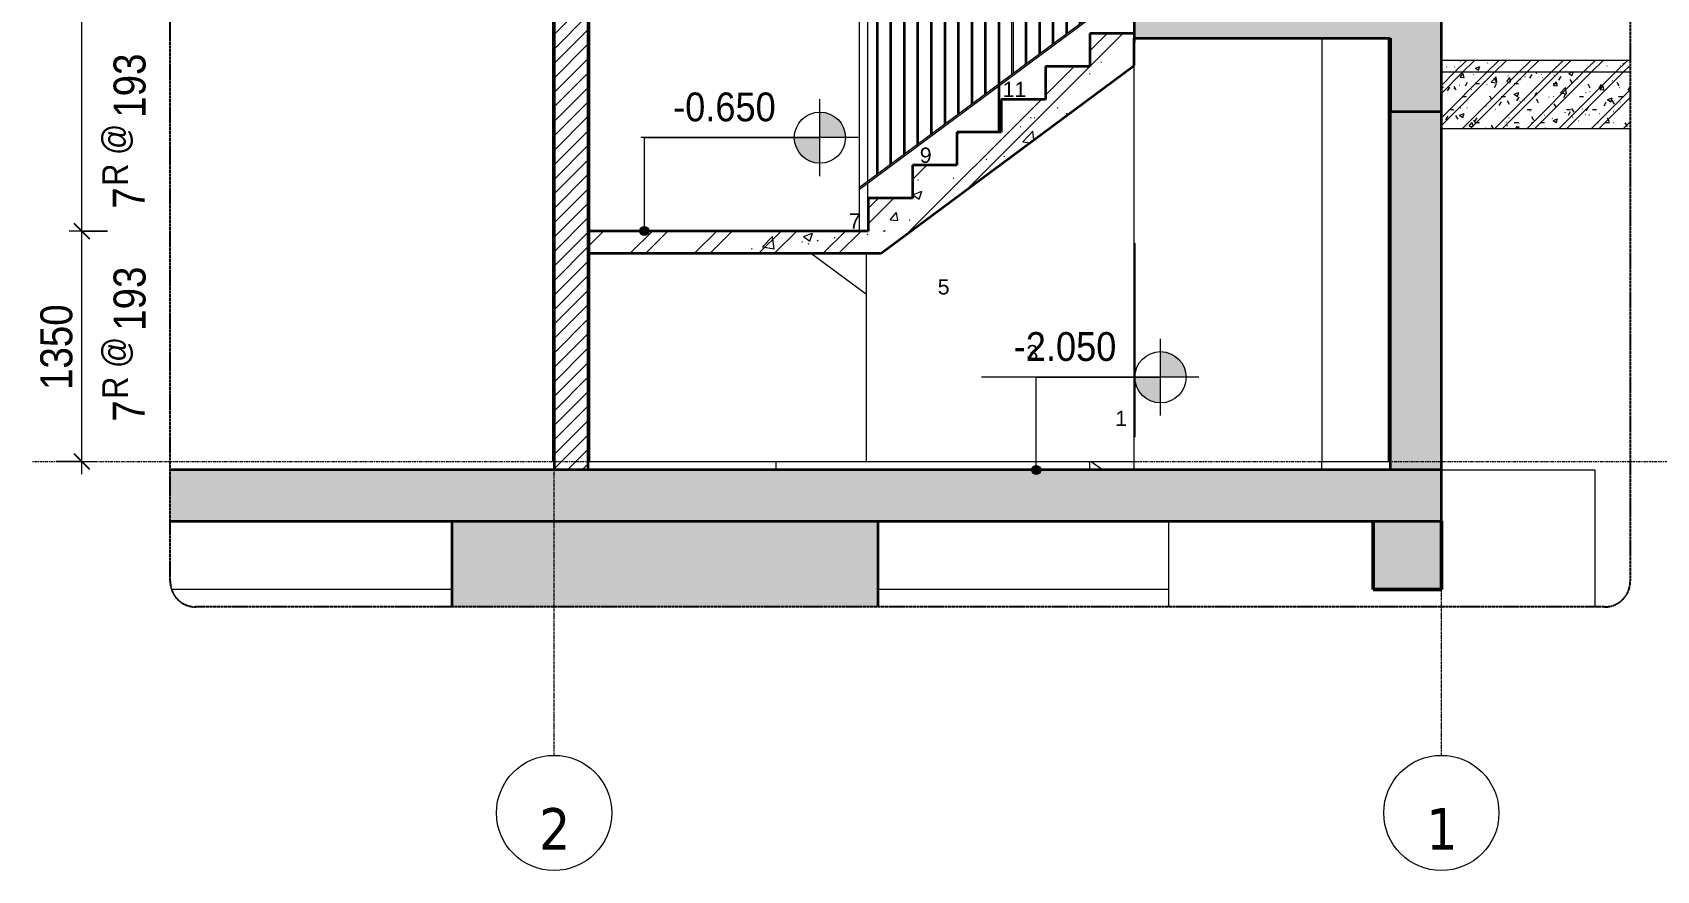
# Model space of a CAD drawing. Header units: millimetres. Extents: x 31919 to 91448, y -42770 to 34550.
# Drawn here: x 76053 to 85571, y -4398 to 514 of the extents above; entities that cross this region are included whole.
import ezdxf

# ---------------------------------------------------------------- set-up
doc = ezdxf.new("R2010")
doc.units = ezdxf.units.MM
for name, pattern in [('Centre', [31.75, 6.35, -4.7625, 15.875, -4.7625]), ('Grid Line', [22.225, 12.7, -3.175, 3.175, -3.175]), ('Hidden', [7.14375, 4.7625, -2.38125])]:
    doc.linetypes.add(name, pattern=pattern)
for name, color, linetype, lineweight in [('0-3', 10, 'Continuous', 5), ('A-ANNO-DIMS', 211, 'Continuous', 9), ('A-ANNO-DIMS-75', 211, 'Continuous', 9), ('A-DETL-GENF', 92, 'Continuous', 18), ('A-DETL-GENF-2', 254, 'Continuous', 18), ('A-DETL-GENF-3', 92, 'Hidden', 25), ('A-DETL-MEDM', 33, 'Continuous', 35), ('A-FLOR-FNSH-2', 250, 'Continuous', 18), ('A-FLOR-HRAL', 11, 'Continuous', 18), ('A-FLOR-LEVL-2', 51, 'Centre', 9), ('A-FLOR-MCUT', 51, 'Continuous', 18), ('A-FLOR-PATT-2', 8, 'Continuous', 18), ('A-WALL', 113, 'Continuous', 18), ('A-WALL-2', 7, 'Continuous', 35), ('A-WALL-FNSH-1', 250, 'Continuous', 18), ('A-WALL-PATT-1', 111, 'Continuous', 18), ('A-WALL-PATT-3', 250, 'Continuous', 18), ('G-ANNO-DIMS', 111, 'Continuous', 9), ('S-BEAM-1', 43, 'Continuous', 5), ('S-BEAM-2', 10, 'Continuous', 50), ('S-BEAM-3', 250, 'Continuous', 18), ('S-COLS-6', 250, 'Continuous', 18), ('S-FNDN-1', 43, 'Continuous', 5), ('S-FNDN-2', 250, 'Continuous', 18), ('S-FNDN-3', 7, 'Continuous', 35), ('S-GRID-1', 1, 'Grid Line', 9), ('S-GRID-IDEN', 1, 'Continuous', 9), ('S-STRS', 31, 'Continuous', 18), ('S-STRS-1', 253, 'Continuous', 18), ('S-STRS-2', 31, 'Continuous', 35), ('S-STRS-ANNO', 31, 'Continuous', 18), ('S-STRS-IDEN-1', 31, 'Continuous', 9)]:
    doc.layers.add(name, color=color, linetype=linetype, lineweight=lineweight)
doc.styles.add('Arial_1', font='arial.ttf', dxfattribs={"height": 89.295})
doc.styles.add('Arial_4', font='arial.ttf', dxfattribs={"width": 0.9, "height": 168.75})
doc.styles.add('Tahoma_B_2', font='tahomabd.ttf', dxfattribs={"height": 243.75})
doc.styles.add('UTM Avo_1', font='', dxfattribs={"width": 0.9, "height": 187.5})
doc.styles.add('UTM Avo_2', font='', dxfattribs={"width": 0.9, "height": 150})
doc.styles.add('UTM Avo_3', font='', dxfattribs={"width": 0.9, "height": 187.5})
doc.styles.get('UTM Avo_1').set_extended_font_data('UTM Avo')
doc.styles.get('UTM Avo_2').set_extended_font_data('UTM Avo')
doc.styles.get('UTM Avo_3').set_extended_font_data('UTM Avo')
doc.dimstyles.new('1_Dim_chi_tiet_2_5_2', dxfattribs={"dimscale": 304.8, "dimtxt": 187.368928, "dimasz": 0.295276, "dimexe": 0.246063, "dimexo": 0.0625, "dimgap": 0.024606, "dimtad": 1, "dimdec": 0, "dimrnd": 5, "dimzin": 0, "dimdsep": 46, "dimtxsty": 'UTM Avo_1', "dimblk1": 'OBLIQUE', "dimblk2": 'OBLIQUE', "dimsah": 1, "dimcen": 0.09, "dimdle": 0.246063, "dimazin": 0, "dimtfac": 1, "dimtdec": 4, "dimtix": 1, "dimtmove": 0, "dimatfit": 3, "dimfxl": 0.492126, "dimfxlon": 1, "dimtvp": 1, "dimtolj": 1, "dimtzin": 0, "dimarcsym": 2})
pattern_1 = [(50, (80851.1, 15225), (546.553, -47.817), [57.15, -628.65]), (355, (80851.1, 15225), (-105.728, 573.17), [45.72, -502.92]), (100.451, (80896.66, 15221), (440.828, 525.35), [48.57, -534.27]), (46.184, (80851.1, 15377.4), (813.237, -126.128), [85.725, -942.975]), (96.636, (80918.9, 15366.9), (712.207, 742.283), [72.855, -801.405]), (351.184, (80851.1, 15377.4), (712.215, 742.276), [68.58, -754.38]), (21, (80927.3, 15339.3), (454.843, -306.796), [57.15, -628.65]), (326, (80927.3, 15339.3), (185.406, 552.564), [45.72, -502.92]), (71.451, (80965.2, 15313.73), (640.251, 245.764), [48.57, -534.27]), (37.5, (80851.11, 15225), (9.2664, 253.665), [5.029, -491.795, 5.029, -505.511, -504.825]), (37.5, (80851.11, 15225), (9.2664, 253.665), [-1007.364, 5.029, -499.796]), (7.5, (80851.1, 15225), (200.4594, 300.5414), [5.029, -286.055, 5.029, -480.365, -192.405]), (7.5, (80851.1, 15225), (200.4594, 300.5414), [-776.478, 5.029, -187.376]), (327.5, (80681.19, 15225), (406.7728, -17.1864), [5.029, -185.471, 5.029, -589.331, -788.67]), (327.5, (80681.19, 15225), (406.7728, -17.1864), [-784.86, 5.029, -783.641]), (317.5, (80605, 15225), (444.388, 76.28), [5.029, -242.621, 5.029, -389.687, -560.07]), (317.5, (80605, 15225), (444.388, 76.28), [-642.366, 5.029, -555.041]), (45, (80851.1, 15225), (-188.5854, 188.5854), []), (45, (80851.1, 15510.75), (-188.5854, 188.5854), [])]
pattern_2 = [(50, (80851.1, 15225), (273.276, -23.909), [28.575, -314.325]), (355, (80851.1, 15225), (-52.8646, 286.585), [22.86, -251.46]), (100.451, (80873.88, 15223), (220.414, 262.6745), [24.285, -267.135]), (46.184, (80851.1, 15301.2), (406.619, -63.0646), [42.862, -471.487]), (96.636, (80885, 15295.94), (356.104, 371.141), [36.428, -400.703]), (351.184, (80851.1, 15301.2), (356.107, 371.138), [34.29, -377.19]), (21, (80889.2, 15282.15), (227.4212, -153.3982), [28.575, -314.325]), (326, (80889.2, 15282.15), (92.7027, 276.282), [22.86, -251.46]), (71.451, (80908.16, 15269.37), (320.1254, 122.8816), [24.285, -267.135]), (37.5, (80851.11, 15225), (4.6325, 126.8326), [2.515, -245.897, 2.515, -252.755, -252.412]), (37.5, (80851.11, 15225), (4.6325, 126.8326), [-503.682, 2.515, -249.898]), (7.5, (80851.11, 15225), (100.2292, 150.2711), [2.515, -143.027, 2.515, -240.182, -96.202]), (7.5, (80851.11, 15225), (100.2292, 150.2711), [-388.239, 2.515, -93.688]), (327.5, (80766.15, 15225), (203.38684, -8.5935), [2.515, -92.735, 2.515, -294.665, -394.335]), (327.5, (80766.15, 15225), (203.38684, -8.5935), [-392.43, 2.515, -391.82]), (317.5, (80728.05, 15225), (222.1944, 38.1398), [2.515, -121.31, 2.515, -194.843, -280.035]), (317.5, (80728.05, 15225), (222.1944, 38.1398), [-321.183, 2.515, -277.52]), (45, (80851.11, 15225), (-94.2927, 94.2927), []), (45, (80851.11, 15367.88), (-94.2927, 94.2927), [])]

# ---------------------------------------------------------------- blocks, each defined once
blk = doc.blocks.new('NCV_TKTC_KET CAU_rvt-6-TKCS_THANG BỘ TB2 - MẶT CẮT')
at = {"layer": 'A-WALL-PATT-3'}
blk.add_hatch(color=256, dxfattribs=at).paths.add_polyline_path([(-33952.6, -2050), (-33652.6, -2050), (-33652.6, 50), (-33952.6, 50), (-33952.6, -1585.6)])
at = {"layer": 'S-BEAM-1'}
blk.add_hatch(color=256, dxfattribs=at).paths.add_polyline_path([(-34052.6, -2750), (-33652.6, -2750), (-33652.7, -2350), (-34052.6, -2350)])
at = {"layer": 'S-FNDN-1'}
blk.add_hatch(color=256, dxfattribs=at).paths.add_polyline_path([(-37076.3, -2853), (-36952.6, -2853), (-36952.6, -2350), (-39452.6, -2350), (-39452.6, -2853), (-37337.4, -2853)])
at = {"layer": 'A-WALL-2'}
for p, q in [((-33952.6, 50), (-33952.6, -2050)), ((-33652.6, -2050), (-33652.6, 50))]:
    blk.add_line(p, q, dxfattribs=at)
at = {"layer": 'S-BEAM-2'}
for p, q in [((-33952.6, 480), (-33952.6, 50)), ((-34052.6, -2350), (-34052.6, -2750)), ((-33652.6, -2750), (-33652.6, -2350)), ((-34052.6, -2750), (-33652.6, -2750))]:
    blk.add_line(p, q, dxfattribs=at)
at = {"layer": 'S-BEAM-3'}
for p, q in [((-39452.6, -2750), (-41094.1, -2750)), ((-35252.6, -2750), (-36952.6, -2750))]:
    blk.add_line(p, q, dxfattribs=at)
at = {"layer": 'S-COLS-6'}
for p, q in [((-37552.6, -2000), (-37552.6, -2050)), ((-34352.6, -2050), (-34352.6, -2000))]:
    blk.add_line(p, q, dxfattribs=at)
at = {"layer": 'S-FNDN-2'}
for p, q in [((-33652.6, -2050), (-32752.6, -2050)), ((-32752.6, -2050), (-32752.6, -2853)), ((-35252.6, -2350), (-35252.6, -2853))]:
    blk.add_line(p, q, dxfattribs=at)
at = {"layer": 'S-FNDN-3'}
for p, q in [((-39452.6, -2350), (-39452.6, -2853)), ((-36952.6, -2853), (-36952.6, -2350))]:
    blk.add_line(p, q, dxfattribs=at)
blk = doc.blocks.new('Railing - 10mm-3803925-TKCS_THANG BỘ TB2 - MẶT CẮT')
at = {"layer": 'A-FLOR-HRAL'}
for p, q in [((-35536.8, 1725), (-35536.8, 737.5)), ((-35526.8, 744.9), (-35526.8, 1732.5))]:
    blk.add_line(p, q, dxfattribs=at)
blk = doc.blocks.new('Railing - 50 x 10mm-3803943-TKCS_THANG BỘ TB2 - MẶT CẮT')
at = {"layer": 'A-FLOR-HRAL'}
for p, q in [((-36250.3, 1195.8), (-36240.3, 1203.3)), ((-36250.3, 1195.8), (-36250.3, -71.4)), ((-36240.3, -71.4), (-36240.3, 1203.3))]:
    blk.add_line(p, q, dxfattribs=at)
blk = doc.blocks.new('Railing - 10mm-3803941-TKCS_THANG BỘ TB2 - MẶT CẮT')
at = {"layer": 'A-FLOR-HRAL'}
for p, q in [((-36963.7, 688.2), (-36963.7, -320.9)), ((-36953.7, -313.5), (-36953.7, 688.2))]:
    blk.add_line(p, q, dxfattribs=at)
blk = doc.blocks.new('Railing - 50 x 10mm-3803934-TKCS_THANG BỘ TB2 - MẶT CẮT')
at = {"layer": 'A-FLOR-HRAL'}
for p, q in [((-37063, -394.5), (-37063, 688.2)), ((-37013, -357.4), (-37013, 688.2)), ((-37013, -650), (-37013, -369.9)), ((-37063, -650), (-37063, -407))]:
    blk.add_line(p, q, dxfattribs=at)
blk = doc.blocks.new('Railing - 50 x 10mm-3803921-TKCS_THANG BỘ TB2 - MẶT CẮT')
at = {"layer": 'A-FLOR-HRAL'}
for p, q in [((-35457.6, 1783.8), (-35447.6, 1791.3)), ((-35457.6, 1783.8), (-35457.6, 507.1)), ((-35447.6, 650), (-35447.6, 1791.3)), ((-35447.6, 457.1), (-35447.6, 480)), ((-35447.6, 457.1), (-35452.6, 457.1))]:
    blk.add_line(p, q, dxfattribs=at)
blk = doc.blocks.new('Railing - 50 x 10mm-3803919-TKCS_THANG BỘ TB2 - MẶT CẮT')
at = {"layer": 'A-FLOR-HRAL'}
for p, q in [((-35452.6, -719.6), (-35447.6, -723.3)), ((-35447.6, -1857.1), (-35447.6, -723.3)), ((-35447.6, -1857.1), (-35452.6, -1857.1))]:
    blk.add_line(p, q, dxfattribs=at)
blk = doc.blocks.new('Railing - Railing-3803872-TKCS_THANG BỘ TB2 - MẶT CẮT')
at = {"layer": 'A-FLOR-HRAL'}
for p, q in [((-35452.6, 800), (-37063, -394.5)), ((-35452.6, 787.5), (-37063, -407)), ((-35452.6, 800), (-35452.6, 787.5)), ((-37063, -407), (-37063, -394.5))]:
    blk.add_line(p, q, dxfattribs=at)
for name, p in [('Railing - 10mm-3803925-TKCS_THANG BỘ TB2 - MẶT CẮT', (0, 0)), ('Railing - 50 x 10mm-3803921-TKCS_THANG BỘ TB2 - MẶT CẮT', (0, 0)), ('Railing - 10mm-3803925-TKCS_THANG BỘ TB2 - MẶT CẮT', (-79.3, -58.8)), ('Railing - 10mm-3803925-TKCS_THANG BỘ TB2 - MẶT CẮT', (-237.8, -176.4)), ('Railing - 10mm-3803925-TKCS_THANG BỘ TB2 - MẶT CẮT', (-158.5, -117.6)), ('Railing - 10mm-3803925-TKCS_THANG BỘ TB2 - MẶT CẮT', (-396.4, -294)), ('Railing - 10mm-3803925-TKCS_THANG BỘ TB2 - MẶT CẮT', (-317.1, -235.2)), ('Railing - 10mm-3803925-TKCS_THANG BỘ TB2 - MẶT CẮT', (-475.6, -352.8)), ('Railing - 10mm-3803925-TKCS_THANG BỘ TB2 - MẶT CẮT', (-634.2, -470.4)), ('Railing - 10mm-3803925-TKCS_THANG BỘ TB2 - MẶT CẮT', (-554.9, -411.6)), ('Railing - 10mm-3803925-TKCS_THANG BỘ TB2 - MẶT CẮT', (-792.7, -588)), ('Railing - 50 x 10mm-3803943-TKCS_THANG BỘ TB2 - MẶT CẮT', (0, 0)), ('Railing - 10mm-3803925-TKCS_THANG BỘ TB2 - MẶT CẮT', (-872, -646.8)), ('Railing - 10mm-3803925-TKCS_THANG BỘ TB2 - MẶT CẮT', (-1030.5, -764.4)), ('Railing - 10mm-3803925-TKCS_THANG BỘ TB2 - MẶT CẮT', (-951.2, -705.6)), ('Railing - 10mm-3803925-TKCS_THANG BỘ TB2 - MẶT CẮT', (-1109.8, -823.2)), ('Railing - 10mm-3803925-TKCS_THANG BỘ TB2 - MẶT CẮT', (-1268.3, -940.8)), ('Railing - 10mm-3803925-TKCS_THANG BỘ TB2 - MẶT CẮT', (-1189.1, -882)), ('Railing - 50 x 10mm-3803934-TKCS_THANG BỘ TB2 - MẶT CẮT', (0, 0)), ('Railing - 10mm-3803941-TKCS_THANG BỘ TB2 - MẶT CẮT', (0, 0)), ('Railing - 10mm-3803925-TKCS_THANG BỘ TB2 - MẶT CẮT', (-1347.6, -999.6)), ('Railing - 50 x 10mm-3803919-TKCS_THANG BỘ TB2 - MẶT CẮT', (0, 0))]:
    blk.add_blockref(name, p)
blk = doc.blocks.new('BORDER VIEW - BORDER VIEW-3758627-TKCS_THANG BỘ TB2 - MẶT CẮT')
at = {"layer": 'A-DETL-GENF-3'}
for p, q in [((-41102.6, -2703), (-41102.6, 33900.8)), ((-32545.5, 33900.8), (-32545.5, -2703)), ((-32695.5, -2853), (-40952.6, -2853))]:
    blk.add_line(p, q, dxfattribs=at)
for centre, start, end in [((-40952.6, -2703), 180, 270), ((-32695.5, -2703), 270, 0)]:
    blk.add_arc(centre, 150, start, end, dxfattribs=at)
blk = doc.blocks.new('Grid - M_Grid Head - Circle-353313-TKCS_THANG BỘ TB2 - MẶT CẮT')
at = {"layer": 'S-GRID-IDEN'}
blk.add_circle((-33652.6, -4060.4), 337.5, dxfattribs=at)
blk = doc.blocks.new('DIMBLOCK141-TKCS_THANG BỘ TB2 - MẶT CẮT')
at = {"layer": 'A-ANNO-DIMS-75'}
for p, q in [((76492.3, -650), (76267.3, -650)), ((76342.3, -2075), (76342.3, -650)), ((76342.3, -650), (76492.3, -650)), ((76192.3, -2000), (76417.3, -2000)), ((76342.3, -2000), (76192.3, -2000))]:
    blk.add_line(p, q, dxfattribs=at)
at = {"layer": 'A-ANNO-DIMS-75', "lineweight": 25}
for p, q in [((76342.3, -650), (76297.3, -605)), ((76342.3, -650), (76387.3, -695)), ((76342.3, -2000), (76297.3, -1955)), ((76342.3, -2000), (76387.3, -2045))]:
    blk.add_line(p, q, dxfattribs=at)
at = {"layer": 'A-ANNO-DIMS-75', "color": 0, "insert": (76098.7, -1581.8), "char_height": 187.5, "width": 616.236, "attachment_point": 1, "rotation": 90, "line_spacing_factor": 1.110334, "style": 'UTM Avo_1'}
blk.add_mtext('1350', dxfattribs=at)
blk = doc.blocks.new('_Oblique')
at = {"color": 0, "linetype": 'ByBlock', "lineweight": -2}
blk.add_line((-0.5, -0.5), (0.5, 0.5), dxfattribs=at)
blk = doc.blocks.new('DIMBLOCK142-TKCS_THANG BỘ TB2 - MẶT CẮT')
at = {"layer": 'A-ANNO-DIMS-75'}
for p, q in [((76492.3, 2333.3), (76267.3, 2333.3)), ((76342.3, -650), (76342.3, 2333.3)), ((76342.3, 2333.3), (76492.3, 2333.3)), ((76492.3, -650), (76267.3, -650)), ((76342.3, -650), (76492.3, -650))]:
    blk.add_line(p, q, dxfattribs=at)
at = {"layer": 'A-ANNO-DIMS-75', "lineweight": 25}
for p, q in [((76342.3, 2333.3), (76297.3, 2378.3)), ((76342.3, 2333.3), (76387.3, 2288.3)), ((76342.3, -650), (76297.3, -605)), ((76342.3, -650), (76387.3, -695))]:
    blk.add_line(p, q, dxfattribs=at)
at = {"layer": 'A-ANNO-DIMS-75', "color": 0, "insert": (76098.7, 584.9), "char_height": 187.5, "width": 616.236, "attachment_point": 1, "rotation": 90, "line_spacing_factor": 1.110334, "style": 'UTM Avo_1'}
blk.add_mtext('2985', dxfattribs=at)
blk = doc.blocks.new('M_Stair Run Tag - Standard-143073-TKCS_THANG BỘ TB2 - MẶT CẮT')
at = {"layer": 'S-STRS-IDEN-1', "insert": (-41500.5, -1451.7), "char_height": 150, "width": 705.375, "attachment_point": 2, "rotation": 90, "line_spacing_factor": 1.107334, "style": 'UTM Avo_2'}
blk.add_mtext('\\pt857.25,1714.5,2571.75,3429,4286.25,5143.5,6000.75,6858,7715.25,8572.5,9429.75,10287,11144.25,12001.5,12858.75,13716,14573.25,15430.5,16287.75,17145,18002.25,18859.5,19716.75,20574,21431.25,22288.5,23145.75,24003,24860.25,25717.5,26574.75,27432;R @', dxfattribs=at)
blk = doc.blocks.new('Spot Elevations - M_Spot Elevation - Target Filled-350595-TKCS_THANG BỘ TB2 - MẶT CẮT')
at = {"layer": 'G-ANNO-DIMS'}
h = blk.add_hatch(color=256, dxfattribs=at)
edge = h.paths.add_edge_path()
edge.add_line((-37770.8, 2782.2), (-37620.8, 2782.2))
edge.add_arc((-37770.8, 2782.2), 150, 0, 90)
edge.add_line((-37770.8, 2932.2), (-37770.8, 2782.2))
h = blk.add_hatch(color=256, dxfattribs=at)
edge = h.paths.add_edge_path()
edge.add_line((-37770.8, 2782.2), (-37920.8, 2782.2))
edge.add_arc((-37770.8, 2782.2), 150, 180, 270)
edge.add_line((-37770.8, 2632.2), (-37770.8, 2782.2))
for p, q in [((-37770.8, 2557.2), (-37770.8, 3007.2)), ((-37545.8, 2782.2), (-38820.8, 2782.2))]:
    blk.add_line(p, q, dxfattribs=at)
blk.add_circle((-37770.8, 2782.2), 150, dxfattribs=at)

msp = doc.modelspace()

# ---------------------------------------------------------------- hatches: boundary and pattern name
at = {"layer": 'A-DETL-GENF-2'}
h = msp.add_hatch(dxfattribs=at)
h.set_pattern_fill('FP_7', color=256, style=0, pattern_type=2)
h.set_pattern_definition(pattern_1)
h.paths.add_polyline_path([(84309.8, -2350), (84309.8, -2050), (76859.9, -2050), (76859.9, -2350), (83281.4, -2350)])
h.paths.add_polyline_path([(84309.9, 50), (84309.9, 650), (82509.9, 650), (82509.9, 480), (84009.9, 480), (84009.9, 50)])
h.paths.add_polyline_path([(79309.7, 1530), (79309.7, 2130), (79009.7, 2130), (79009.7, 1530)])
h.paths.add_polyline_path([(84009.8, 3300), (84309.8, 3300), (84309.8, 3900), (84009.8, 3900)])
h.paths.add_polyline_path([(80009.8, 4950), (80009.8, 5380), (80429.9, 5380), (80429.9, 5550), (77759.9, 5550), (77759.9, 5530), (76859.9, 5530), (76859.9, 5360), (77759.9, 5360), (77759.9, 5380), (79709.8, 5380), (79709.8, 4950), (79923.3, 4950)])
h.paths.add_polyline_path([(84309.8, 6700), (84309.8, 7300), (84009.8, 7300), (84009.8, 6700)])
h.paths.add_polyline_path([(80009.8, 8350), (80009.8, 8780), (80429.9, 8780), (80429.9, 8950), (77759.9, 8950), (77759.9, 8930), (76859.9, 8930), (76859.9, 8760), (77759.9, 8760), (77759.9, 8780), (79709.8, 8780), (79709.8, 8350), (79923.3, 8350)])
h.paths.add_polyline_path([(84309.8, 10100), (84309.8, 10700), (84009.8, 10700), (84009.8, 10100)])
h.paths.add_polyline_path([(80009.8, 11750), (80009.8, 12180), (80429.9, 12180), (80429.9, 12350), (77759.9, 12350), (77759.9, 12330), (76859.9, 12330), (76859.9, 12160), (77759.9, 12160), (77759.9, 12180), (79709.8, 12180), (79709.8, 11750), (79923.3, 11750)])
h.paths.add_polyline_path([(84009.8, 13500), (84309.8, 13500), (84309.8, 14100), (84009.8, 14100)])
h.paths.add_polyline_path([(79923.3, 15150), (80009.8, 15150), (80009.8, 15580), (80429.9, 15580), (80429.9, 15750), (77759.9, 15750), (77759.9, 15730), (76859.9, 15730), (76859.9, 15560), (77759.9, 15560), (77759.9, 15580), (79709.8, 15580), (79709.8, 15150)])
h.paths.add_polyline_path([(84309.8, 16900), (84309.8, 17500), (84009.8, 17500), (84009.8, 16900)])
h.paths.add_polyline_path([(79709.8, 18550), (80009.8, 18550), (80009.8, 18980), (80429.9, 18980), (80429.9, 19150), (77759.9, 19150), (77759.9, 19130), (76859.9, 19130), (76859.9, 18960), (77759.9, 18960), (77759.9, 18980), (79709.8, 18980), (79709.8, 18719.8)])
h.paths.add_polyline_path([(84009.8, 20300), (84309.8, 20300), (84309.8, 20900), (84009.8, 20900)])
h.paths.add_polyline_path([(80009.8, 21950), (80009.8, 22380), (80429.9, 22380), (80429.9, 22550), (77759.9, 22550), (77759.9, 22530), (76859.9, 22530), (76859.9, 22360), (77759.9, 22360), (77759.9, 22380), (79709.8, 22380), (79709.8, 21950)])
h.paths.add_polyline_path([(84009.8, 23700), (84309.8, 23700), (84309.8, 24300), (84009.8, 24300)])
h.paths.add_polyline_path([(79709.8, 25350), (80009.8, 25350), (80009.8, 25780), (80429.9, 25780), (80429.9, 25950), (77759.9, 25950), (77759.9, 25930), (76859.9, 25930), (76859.9, 25760), (77759.9, 25760), (77759.9, 25780), (79709.8, 25780)])
h.paths.add_polyline_path([(84309.8, 27020), (84309.8, 27620), (84009.8, 27620), (84009.8, 27020)])
h.paths.add_polyline_path([(79709.8, 28950), (80009.8, 28950), (80009.8, 29550), (77759.9, 29550), (77759.9, 29500), (76859.9, 29500), (76859.9, 29350), (77759.9, 29350), (77759.9, 29150), (77959.9, 29150), (77959.9, 29350), (79709.8, 29350)])
h.paths.add_polyline_path([(84309.8, 29350), (84309.8, 29650), (84109.8, 29650), (84109.8, 29350)])
h.paths.add_polyline_path([(84311.8, 32800), (84311.8, 33200), (76959.9, 33200), (76959.9, 33000), (77759.9, 33000), (77759.9, 32800), (77959.9, 32800), (77959.9, 33000), (79509.9, 33000), (79509.9, 32800), (79709.9, 32800), (79709.9, 33000), (84109.9, 33000), (84109.9, 32800)])
at = {"layer": 'A-FLOR-PATT-2'}
h = msp.add_hatch(dxfattribs=at)
h.set_pattern_fill('FP_8', color=256, style=0, pattern_type=2)
h.set_pattern_definition(pattern_2)
h.paths.add_polyline_path([(84309.9, 280), (85416.9, 280), (85416.9, 350), (84309.9, 350)])
h = msp.add_hatch(dxfattribs=at)
h.set_pattern_fill('FP_9', color=256, style=0, pattern_type=2)
h.set_pattern_definition([(0, (80851.11, 15225), (304.8, 76.2), [25.146, -203.454, 25.146, -203.454, -1219.2]), (0, (80851.11, 15225), (304.8, 76.2), [-457.2, 25.146, -432.054, 25.146, -203.454, -533.4]), (0, (80851.11, 15225), (304.8, 76.2), [-1143, 25.146, -127.254, 25.146, -355.854]), (120, (80965.41, 15263.1), (-218.39114, 225.86454), [25.146, -203.454, 25.146, -203.454, -1219.2]), (120, (80965.41, 15263.1), (-218.39114, 225.86454), [-457.2, 25.146, -432.054, 25.146, -203.454, -533.4]), (120, (80965.41, 15263.1), (-218.39114, 225.86454), [-1143, 25.146, -127.254, 25.146, -355.854]), (240, (81003.51, 15415.5), (-86.40886, -302.06454), [25.146, -203.454, 25.146, -203.454, -1219.2]), (240, (81003.51, 15415.5), (-86.40886, -302.06454), [-457.2, 25.146, -432.054, 25.146, -203.454, -533.4]), (240, (81003.51, 15415.5), (-86.40886, -302.06454), [-1143, 25.146, -127.254, 25.146, -355.854])])
h.paths.add_polyline_path([(84309.9, -50), (85416.9, -50), (85416.9, 280), (84309.9, 280), (84309.9, 50)])
h = msp.add_hatch(dxfattribs=at)
h.set_pattern_fill('FP_8', color=256, style=0, pattern_type=2)
h.set_pattern_definition(pattern_2)
h.paths.add_polyline_path([(84309.9, -50), (85416.9, -50), (85416.9, 280), (84309.9, 280), (84309.9, 50)])
at = {"layer": 'A-WALL-PATT-1'}
h = msp.add_hatch(dxfattribs=at)
h.set_pattern_fill('FP_6', color=256, style=0, pattern_type=2)
h.set_pattern_definition([(45, (80851.11, 15225), (-42.4264, 42.4264), [])])
h.paths.add_polyline_path([(79309.7, -2050), (79309.7, 1530), (79109.7, 1530), (79109.7, -2050)])
at = {"layer": 'G-ANNO-DIMS'}
h = msp.add_hatch(color=256, dxfattribs=at)
edge = h.paths.add_edge_path()
edge.add_arc((79639, -650), 26.2, 0, 360)
h = msp.add_hatch(color=256, dxfattribs=at)
edge = h.paths.add_edge_path()
edge.add_arc((81935.5, -2050), 26.2, 0, 360)
at = {"layer": 'S-STRS-1'}
h = msp.add_hatch(dxfattribs=at)
h.set_pattern_fill('FP_7', color=256, style=0, pattern_type=2)
h.set_pattern_definition(pattern_1)
h.paths.add_polyline_path([(80949.9, -780), (81026.4, -780), (82509.9, 320.4), (82509.9, 507.1), (82249.9, 507.1), (82249.9, 314.3), (81989.9, 314.3), (81989.9, 121.4), (81729.9, 121.4), (81729.9, -71.4), (81469.9, -71.4), (81469.9, -264.3), (81209.9, -264.3), (81209.9, -457.1), (80949.9, -457.1)])
h = msp.add_hatch(dxfattribs=at)
h.set_pattern_fill('FP_7', color=256, style=0, pattern_type=2)
h.set_pattern_definition(pattern_1)
h.paths.add_polyline_path([(80949.9, -780), (81026.4, -780), (82509.9, 320.4), (82509.9, 507.1), (82249.9, 507.1), (82249.9, 314.3), (81989.9, 314.3), (81989.9, 121.4), (81729.9, 121.4), (81729.9, -71.4), (81469.9, -71.4), (81469.9, -264.3), (81209.9, -264.3), (81209.9, -457.1), (80949.9, -457.1)])
h = msp.add_hatch(dxfattribs=at)
h.set_pattern_fill('FP_7', color=256, style=0, pattern_type=2)
h.set_pattern_definition(pattern_1)
h.paths.add_polyline_path([(80949.9, -780), (80949.9, -650), (79309.7, -650), (79309.7, -780)])
h = msp.add_hatch(dxfattribs=at)
h.set_pattern_fill('FP_7', color=256, style=0, pattern_type=2)
h.set_pattern_definition(pattern_1)
h.paths.add_polyline_path([(80949.9, -780), (80949.9, -650), (79309.7, -650), (79309.7, -780)])

# ---------------------------------------------------------------- linework, layer by layer
at = {"layer": 'A-DETL-MEDM'}
for p, q in [((82509.9, 650), (82509.9, 480)), ((84309.9, 50), (84309.9, 650)), ((82509.9, 480), (84009.9, 480)), ((84009.9, 480), (84009.9, 50)), ((84009.9, 50), (84309.9, 50)), ((84309.8, -2050), (76859.9, -2050)), ((84309.8, -2350), (84309.8, -2050)), ((76859.9, -2350), (84309.8, -2350))]:
    msp.add_line(p, q, dxfattribs=at)
at = {"layer": 'A-FLOR-FNSH-2'}
for p, q in [((85416.9, 350), (84309.9, 350)), ((84309.9, 50), (84309.9, -50)), ((84309.9, -50), (85416.9, -50))]:
    msp.add_line(p, q, dxfattribs=at)
at = {"layer": 'A-FLOR-LEVL-2'}
msp.add_line((76052.8, -2000), (87438.4, -2000), dxfattribs=at)
at = {"layer": 'A-FLOR-MCUT'}
msp.add_line((85416.9, 280), (84309.9, 280), dxfattribs=at)
at = {"layer": 'A-WALL'}
for p, q in [((83609.9, 480), (83609.9, -2000)), ((83999.9, -2000), (83999.9, 480)), ((82509.9, -2000), (82509.9, 320.4)), ((80939.9, -2000), (80939.9, -780)), ((79319.7, -2000), (82509.9, -2000)), ((80409.8, -2000), (80409.8, -2050)), ((82249.9, -2050), (82249.9, -2000)), ((83609.9, -2000), (83999.9, -2000))]:
    msp.add_line(p, q, dxfattribs=at)
at = {"layer": 'A-WALL-2'}
for p, q in [((79109.7, 1530), (79109.7, -2050)), ((79309.7, -2050), (79309.7, 1530))]:
    msp.add_line(p, q, dxfattribs=at)
at = {"layer": 'A-WALL-FNSH-1'}
for p, q in [((79319.7, -2000), (79319.7, 2000)), ((79099.8, 1530), (79099.8, -2000)), ((79109.8, -2000), (79109.8, 1530)), ((79099.8, -2000), (79109.8, -2000)), ((79309.7, -2000), (79319.7, -2000))]:
    msp.add_line(p, q, dxfattribs=at)
at = {"layer": 'G-ANNO-DIMS'}
for p, q in [((79639, -102.8), (80667.7, -102.8)), ((79639, -650), (79639, -102.8)), ((81935.5, -1507), (82663.9, -1507)), ((81935.5, -2050), (81935.5, -1507))]:
    msp.add_line(p, q, dxfattribs=at)
for centre in [(79639, -650), (81935.5, -2050)]:
    msp.add_circle(centre, 26.2, dxfattribs=at)
at = {"layer": 'S-GRID-1'}
for p, q in [((79109.9, -1847.9), (79109.9, 32410.9)), ((84309.9, -1847.9), (84309.9, 32410.9)), ((79109.9, -3722.9), (79109.9, -1847.9)), ((84309.9, -3722.9), (84309.9, -1847.9))]:
    msp.add_line(p, q, dxfattribs=at)
at = {"layer": 'S-STRS'}
for p, q in [((80939.9, -1022.2), (80613.3, -780)), ((82258.1, -2000), (82325.5, -2050)), ((82509.9, -2050), (82509.9, -2000))]:
    msp.add_line(p, q, dxfattribs=at)
at = {"layer": 'S-STRS-2'}
for p, q in [((82509.9, 507.1), (82249.9, 507.1)), ((82249.9, 507.1), (82249.9, 314.3)), ((82509.9, 320.4), (82509.9, 480)), ((81026.4, -780), (82509.9, 320.4)), ((82249.9, 314.3), (81989.9, 314.3)), ((81989.9, 314.3), (81989.9, 121.4)), ((81989.9, 121.4), (81729.9, 121.4)), ((81729.9, 121.4), (81729.9, -71.4)), ((81729.9, -71.4), (81469.9, -71.4)), ((81469.9, -71.4), (81469.9, -264.3)), ((81469.9, -264.3), (81209.9, -264.3)), ((81209.9, -264.3), (81209.9, -457.1)), ((81209.9, -457.1), (80949.9, -457.1)), ((80949.9, -457.1), (80949.9, -650)), ((80949.9, -650), (79309.7, -650)), ((79309.7, -650), (79309.7, -780)), ((79309.7, -780), (80949.9, -780)), ((80949.9, -780), (81026.4, -780))]:
    msp.add_line(p, q, dxfattribs=at)

# ---------------------------------------------------------------- block references
at = {"layer": '0-3'}
msp.add_blockref('NCV_TKTC_KET CAU_rvt-6-TKCS_THANG BỘ TB2 - MẶT CẮT', (117962.4, 0), dxfattribs=at)
at = {"layer": 'A-DETL-GENF'}
msp.add_blockref('BORDER VIEW - BORDER VIEW-3758627-TKCS_THANG BỘ TB2 - MẶT CẮT', (117962.4, 0), dxfattribs=at)
at = {"layer": 'A-FLOR-HRAL'}
msp.add_blockref('Railing - Railing-3803872-TKCS_THANG BỘ TB2 - MẶT CẮT', (117962.4, 0), dxfattribs=at)
at = {"layer": 'G-ANNO-DIMS'}
for p in [(118438.6, -2885), (120434.8, -4289.3)]:
    msp.add_blockref('Spot Elevations - M_Spot Elevation - Target Filled-350595-TKCS_THANG BỘ TB2 - MẶT CẮT', p, dxfattribs=at)
at = {"layer": 'S-GRID-IDEN'}
for p in [(112762.4, 0), (117962.4, 0)]:
    msp.add_blockref('Grid - M_Grid Head - Circle-353313-TKCS_THANG BỘ TB2 - MẶT CẮT', p, dxfattribs=at)
at = {"layer": 'S-STRS-IDEN-1'}
for p in [(117962.4, 1248.5), (117962.4, 0)]:
    msp.add_blockref('M_Stair Run Tag - Standard-143073-TKCS_THANG BỘ TB2 - MẶT CẮT', p, dxfattribs=at)

# ---------------------------------------------------------------- texts
at = {"layer": 'G-ANNO-DIMS', "char_height": 168.75, "width": 714.827, "attachment_point": 1, "line_spacing_factor": 0.941778, "style": 'Arial_4'}
for s, insert in [('-0.650', (79807.4, 161.7)), ('-2.050', (81803.6, -1242.5))]:
    msp.add_mtext(s, dxfattribs=dict(at, insert=insert))
at = {"layer": 'S-STRS-ANNO', "char_height": 89.3, "attachment_point": 1, "line_spacing_factor": 0.941778, "style": 'Arial_1'}
for s, insert, width in [('11', (81738.6, 224.7), 164.828), ('9', (81253, -161), 82.414), ('7', (80838.1, -546.7), 82.414), ('5', (81358.1, -932.4), 82.414), ('3', (81878.1, -1318.1), 82.414), ('1', (82398.1, -1703.8), 82.414)]:
    msp.add_mtext(s, dxfattribs=dict(at, insert=insert, width=width))
at = {"layer": 'S-STRS-IDEN-1', "char_height": 187.5, "rotation": 90, "line_spacing_factor": 1.107334, "style": 'UTM Avo_3'}
for s, insert, width, attachment_point in [('\\pt857.25,1714.5,2571.75,3429,4286.25,5143.5,6000.75,6858,7715.25,8572.5,9429.75,10287,11144.25,12001.5,12858.75,13716,14573.25,15430.5,16287.75,17145,18002.25,18859.5,19716.75,20574,21431.25,22288.5,23145.75,24003,24860.25,25717.5,26574.75,27432;193', (76623, 13.5), 379.35, 4), ('\\pt857.25,1714.5,2571.75,3429,4286.25,5143.5,6000.75,6858,7715.25,8572.5,9429.75,10287,11144.25,12001.5,12858.75,13716,14573.25,15430.5,16287.75,17145,18002.25,18859.5,19716.75,20574,21431.25,22288.5,23145.75,24003,24860.25,25717.5,26574.75,27432;7', (76617.2, -394), 124.875, 6), ('\\pt857.25,1714.5,2571.75,3429,4286.25,5143.5,6000.75,6858,7715.25,8572.5,9429.75,10287,11144.25,12001.5,12858.75,13716,14573.25,15430.5,16287.75,17145,18002.25,18859.5,19716.75,20574,21431.25,22288.5,23145.75,24003,24860.25,25717.5,26574.75,27432;193', (76623, -1235), 379.35, 4), ('\\pt857.25,1714.5,2571.75,3429,4286.25,5143.5,6000.75,6858,7715.25,8572.5,9429.75,10287,11144.25,12001.5,12858.75,13716,14573.25,15430.5,16287.75,17145,18002.25,18859.5,19716.75,20574,21431.25,22288.5,23145.75,24003,24860.25,25717.5,26574.75,27432;7', (76617.2, -1642.5), 124.875, 6)]:
    msp.add_mtext(s, dxfattribs=dict(at, insert=insert, width=width, attachment_point=attachment_point))

# ---------------------------------------------------------------- dimensions: what is measured, and where the dimension line sits
at = {"layer": 'A-ANNO-DIMS'}
for base, p1, p2, override, picture, middle in [((76342.3, 2333.3), (76492.3, -650), (76492.3, 2333.3), {"dimpost": '<>', "dimfxl": 2983.333333}, 'DIMBLOCK142-TKCS_THANG BỘ TB2 - MẶT CẮT', (76237.7, 841.7)), ((76342.3, -650), (76192.3, -2000), (76492.3, -650), {"dimpost": '<>', "dimfxl": 1382.931669}, 'DIMBLOCK141-TKCS_THANG BỘ TB2 - MẶT CẮT', (76237.7, -1325))]:
    dim = msp.add_linear_dim(base=base, p1=p1, p2=p2, angle=90, dimstyle='1_Dim_chi_tiet_2_5_2', override=override, dxfattribs=at)
    dim.commit()
    dim.dimension.update_dxf_attribs({"geometry": picture, "text_midpoint": middle})

# ---------------------------------------------------------------- next in the draw order: texts
at = {"layer": 'S-GRID-IDEN', "char_height": 243.75, "width": 218.25, "attachment_point": 5, "line_spacing_factor": 0.996129, "style": 'Tahoma_B_2', "bg_fill": 3, "box_fill_scale": 1.25, "bg_fill_color": 256, "bg_fill_true_color": 13158600, "bg_fill_transparency": 0}
for s, insert in [('\\pt952.49944,1904.99888,2857.50075,3810.00019,4762.49962,5714.99906,6667.50094,7620.00037,8572.49981,9524.99925,10477.50113,11430.00056,12382.5,13334.99944,14287.49888,15240.00075,16192.50019,17144.99963,18097.49906,19050.00094,20002.50038,20954.99981,21907.49925,22860.00113,23812.50056,24765,25717.49944,26669.99887,27622.50075,28575.00019,29527.49963,30479.99906;2', (79113.4, -4154)), ('\\pt952.49944,1904.99888,2857.50075,3810.00019,4762.49962,5714.99906,6667.50094,7620.00037,8572.49981,9524.99925,10477.50113,11430.00056,12382.5,13334.99944,14287.49888,15240.00075,16192.50019,17144.99963,18097.49906,19050.00094,20002.50038,20954.99981,21907.49925,22860.00113,23812.50056,24765,25717.49944,26669.99887,27622.50075,28575.00019,29527.49963,30479.99906;1', (84313.4, -4154))]:
    msp.add_mtext(s, dxfattribs=dict(at, insert=insert))

doc.saveas('drawing.dxf')
